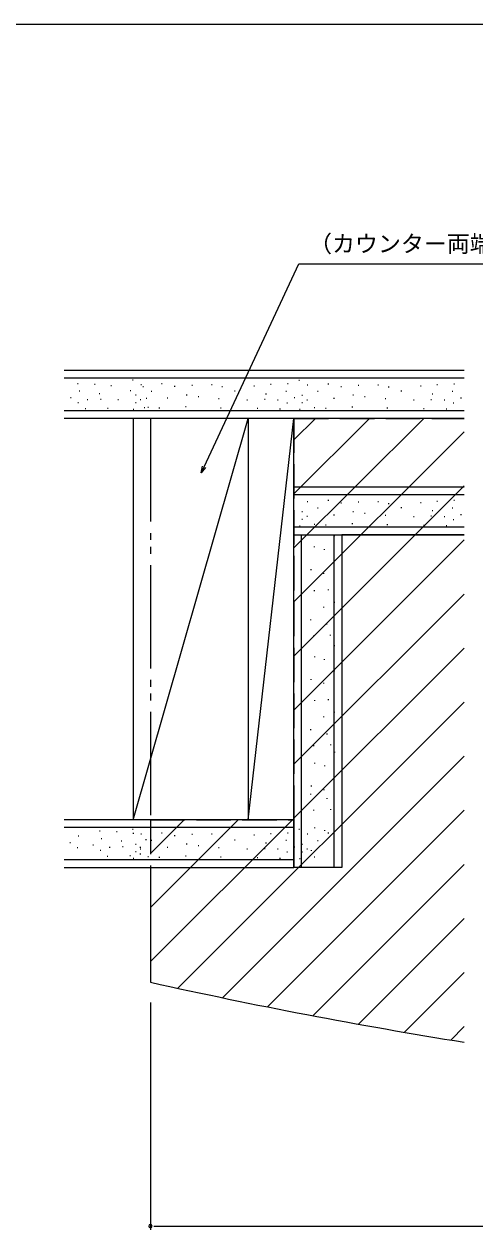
# Model space of a CAD drawing. Units: millimetres, scale not verified. Extents: x -1262 to -212, y -891 to 694.
# Drawn here: x -831.8 to -714.1, y 323.6 to 639 of the extents above; entities that cross this region are included whole.
import ezdxf
from ezdxf.enums import TextEntityAlignment as Align

# ---------------------------------------------------------------- set-up
doc = ezdxf.new("R2010")
doc.units = ezdxf.units.MM
doc.header["$LTSCALE"] = 3
doc.linetypes.add('DASHED3', pattern=[4, 3, -1])
doc.linetypes.add('DOUBLE_CHAIN2', pattern=[12.8, 9, -1, 0.6, -0.6, 0.6, -1])
for name, color, linetype, lineweight in [('0-1_USER1', 7, 'Continuous', 9), ('0-4_YKK_12', 2, 'Continuous', 9), ('0-5_YSS_K', 3, 'Continuous', 9), ('0-7_YKK_D', 6, 'Continuous', 9)]:
    doc.layers.add(name, color=color, linetype=linetype, lineweight=lineweight)
doc.styles.add('ＭＳ ゴシック', font='')
doc.styles.get('ＭＳ ゴシック').set_extended_font_data('MS Gothic')

msp = doc.modelspace()

# ---------------------------------------------------------------- linework, layer by layer
at = {"layer": '0-1_USER1'}
msp.add_line((-1261.5, 639), (-211.5, 639), dxfattribs=at)
at = {"layer": '0-4_YKK_12', "linetype": 'DOUBLE_CHAIN2'}
msp.add_line((-798.812, 535.878), (-798.812, 430.878), dxfattribs=at)
at = {"layer": '0-4_YKK_12', "linetype": 'DASHED3'}
for p, q in [((-761.312, 535.878), (-761.312, 430.878)), ((-761.312, 535.878), (-716.812, 535.878)), ((-798.812, 430.878), (-798.812, 418.378)), ((-798.812, 430.878), (-761.312, 430.878))]:
    msp.add_line(p, q, dxfattribs=at)
at = {"layer": '0-4_YKK_12'}
for p, q in [((-727.429, 535.878), (-761.312, 501.995)), ((-741.571, 535.878), (-761.312, 516.138)), ((-755.713, 535.878), (-761.312, 530.28)), ((-716.812, 532.353), (-761.312, 487.853)), ((-716.812, 518.211), (-761.312, 473.711)), ((-761.312, 505.378), (-716.812, 505.378)), ((-716.812, 504.069), (-761.312, 459.569)), ((-716.812, 489.927), (-761.312, 445.427)), ((-716.812, 475.785), (-761.312, 431.285)), ((-791.651, 386.804), (-716.812, 461.643)), ((-779.989, 384.324), (-716.812, 447.5)), ((-768.238, 381.932), (-716.812, 433.358)), ((-775.861, 430.878), (-798.812, 407.927)), ((-761.719, 430.878), (-798.812, 393.785)), ((-798.812, 422.069), (-790.003, 430.878)), ((-798.812, 418.378), (-798.812, 388.378)), ((-756.399, 379.629), (-716.812, 419.216)), ((-744.469, 377.417), (-716.812, 405.074)), ((-732.447, 375.298), (-716.812, 390.932)), ((-720.33, 373.272), (-716.812, 376.79))]:
    msp.add_line(p, q, dxfattribs=at)
msp.add_arc((-498.812, 1735.515), 1380.136, 257.44539, 260.91176, dxfattribs=at)
at = {"layer": '0-5_YSS_K'}
for p, q in [((-716.812, 548.378), (-821.312, 548.378)), ((-716.812, 546.378), (-821.312, 546.378)), ((-803.509, 545.94), (-803.321, 545.94)), ((-760.027, 545.888), (-759.839, 545.888)), ((-817.723, 544.947), (-817.91, 544.947)), ((-817.278, 542.971), (-817.466, 542.971)), ((-813.277, 544.75), (-813.464, 544.75)), ((-808.979, 544.355), (-809.166, 544.355)), ((-803.907, 543.054), (-804.095, 543.054)), ((-801.346, 544.72), (-801.159, 544.72)), ((-800.597, 544.141), (-800.785, 544.141)), ((-798.654, 543.016), (-798.467, 543.016)), ((-795.912, 544.992), (-795.725, 544.992)), ((-792.578, 544.3), (-792.39, 544.3)), ((-788.01, 544.588), (-787.823, 544.588)), ((-782.889, 544.703), (-782.702, 544.703)), ((-780.155, 544.193), (-779.968, 544.193)), ((-776.845, 543.106), (-776.658, 543.106)), ((-771.774, 544.406), (-771.586, 544.406)), ((-767.476, 544.801), (-767.289, 544.801)), ((-763.474, 543.023), (-763.287, 543.023)), ((-763.03, 544.999), (-762.842, 544.999)), ((-757.864, 544.669), (-757.677, 544.669)), ((-755.172, 542.964), (-754.985, 542.964)), ((-752.43, 544.94), (-752.243, 544.94)), ((-749.096, 544.249), (-748.908, 544.249)), ((-744.528, 544.536), (-744.341, 544.536)), ((-739.407, 544.651), (-739.22, 544.651)), ((-736.673, 544.141), (-736.486, 544.141)), ((-733.363, 543.054), (-733.176, 543.054)), ((-728.292, 544.355), (-728.104, 544.355)), ((-723.994, 544.75), (-723.806, 544.75)), ((-719.992, 542.971), (-719.805, 542.971)), ((-719.548, 544.947), (-719.36, 544.947)), ((-819.501, 541.242), (-819.689, 541.242)), ((-817.575, 539.908), (-817.762, 539.908)), ((-815.154, 540.699), (-815.342, 540.699)), ((-812.042, 542.28), (-812.229, 542.28)), ((-811.696, 540.847), (-811.883, 540.847)), ((-807.151, 540.699), (-807.339, 540.699)), ((-802.754, 540.052), (-802.567, 540.052)), ((-802.73, 542.028), (-802.542, 542.028)), ((-801.47, 540.817), (-801.283, 540.817)), ((-799.741, 541.045), (-799.928, 541.045)), ((-794.43, 541.213), (-794.243, 541.213)), ((-789.443, 542.068), (-789.256, 542.068)), ((-786.38, 541.624), (-786.193, 541.624)), ((-781.012, 541.096), (-780.824, 541.096)), ((-773.602, 540.75), (-773.414, 540.75)), ((-769.057, 540.899), (-768.869, 540.899)), ((-768.711, 542.331), (-768.524, 542.331)), ((-765.599, 540.75), (-765.411, 540.75)), ((-763.178, 539.96), (-762.991, 539.96)), ((-761.251, 541.294), (-761.064, 541.294)), ((-759.272, 540), (-759.085, 540)), ((-759.247, 541.976), (-759.06, 541.976)), ((-757.988, 540.766), (-757.8, 540.766)), ((-750.948, 541.161), (-750.761, 541.161)), ((-745.961, 542.017), (-745.773, 542.017)), ((-742.898, 541.572), (-742.711, 541.572)), ((-737.53, 541.045), (-737.342, 541.045)), ((-730.119, 540.699), (-729.932, 540.699)), ((-725.575, 540.847), (-725.387, 540.847)), ((-725.229, 542.28), (-725.041, 542.28)), ((-722.117, 540.699), (-721.929, 540.699)), ((-719.696, 539.908), (-719.508, 539.908)), ((-717.769, 541.242), (-717.582, 541.242)), ((-716.812, 537.878), (-821.312, 537.878)), ((-815.698, 538.328), (-815.885, 538.328)), ((-809.819, 538.476), (-810.006, 538.476)), ((-803.347, 538.323), (-803.16, 538.323)), ((-800.252, 538.608), (-800.439, 538.608)), ((-799.494, 538.767), (-799.306, 538.767)), ((-796.579, 538.619), (-796.392, 538.619)), ((-789.64, 538.956), (-789.453, 538.956)), ((-780.501, 538.66), (-780.314, 538.66)), ((-770.934, 538.527), (-770.747, 538.527)), ((-765.055, 538.379), (-764.868, 538.379)), ((-759.865, 538.271), (-759.678, 538.271)), ((-756.012, 538.716), (-755.824, 538.716)), ((-753.097, 538.568), (-752.91, 538.568)), ((-746.158, 538.905), (-745.971, 538.905)), ((-737.019, 538.608), (-736.832, 538.608)), ((-727.452, 538.476), (-727.264, 538.476)), ((-721.573, 538.328), (-721.386, 538.328)), ((-716.812, 535.878), (-821.312, 535.878)), ((-773.312, 430.878), (-761.312, 535.878)), ((-761.312, 430.878), (-761.312, 535.878)), ((-716.812, 517.878), (-761.312, 517.878)), ((-716.812, 515.878), (-761.312, 515.878)), ((-757.864, 514.169), (-757.677, 514.169)), ((-752.43, 514.44), (-752.243, 514.44)), ((-739.407, 514.151), (-739.22, 514.151)), ((-723.994, 514.25), (-723.806, 514.25)), ((-719.548, 514.447), (-719.36, 514.447)), ((-759.247, 511.476), (-759.06, 511.476)), ((-755.172, 512.464), (-754.985, 512.464)), ((-749.096, 513.749), (-748.908, 513.749)), ((-745.961, 511.517), (-745.773, 511.517)), ((-744.528, 514.036), (-744.341, 514.036)), ((-742.898, 511.072), (-742.711, 511.072)), ((-736.673, 513.641), (-736.486, 513.641)), ((-733.363, 512.554), (-733.176, 512.554)), ((-728.292, 513.855), (-728.104, 513.855)), ((-725.229, 511.78), (-725.041, 511.78)), ((-719.992, 512.471), (-719.805, 512.471)), ((-759.272, 509.5), (-759.085, 509.5)), ((-757.988, 510.266), (-757.8, 510.266)), ((-756.012, 508.216), (-755.824, 508.216)), ((-753.097, 508.068), (-752.91, 508.068)), ((-750.948, 510.661), (-750.761, 510.661)), ((-746.158, 508.405), (-745.971, 508.405)), ((-737.53, 510.545), (-737.342, 510.545)), ((-737.019, 508.108), (-736.832, 508.108)), ((-730.119, 510.199), (-729.932, 510.199)), ((-727.452, 507.976), (-727.264, 507.976)), ((-725.575, 510.347), (-725.387, 510.347)), ((-722.117, 510.199), (-721.929, 510.199)), ((-721.573, 507.828), (-721.386, 507.828)), ((-719.696, 509.409), (-719.508, 509.409)), ((-717.769, 510.742), (-717.582, 510.742)), ((-716.812, 507.379), (-761.312, 507.379)), ((-759.865, 507.771), (-759.678, 507.771)), ((-759.312, 418.378), (-759.312, 505.378)), ((-750.812, 418.378), (-750.812, 505.378)), ((-750.812, 505.225), (-750.812, 505.026)), ((-716.812, 505.378), (-748.812, 505.378)), ((-756, 502.343), (-756, 502.144)), ((-753.438, 501.647), (-753.438, 501.448)), ((-750.812, 498.674), (-750.812, 498.475)), ((-756.917, 496.397), (-756.917, 496.198)), ((-753.596, 495.416), (-753.596, 495.217)), ((-756, 490.914), (-756, 490.714)), ((-752.397, 491.103), (-752.397, 490.904)), ((-753.596, 486.612), (-753.596, 486.413)), ((-750.812, 487.862), (-750.812, 487.663)), ((-757.015, 483.259), (-757.015, 483.06)), ((-752.776, 482.121), (-752.776, 481.921)), ((-756.255, 479.084), (-756.255, 478.885)), ((-751.827, 479.274), (-751.827, 479.075)), ((-750.786, 476.511), (-750.786, 476.312)), ((-755.973, 473.629), (-755.973, 473.43)), ((-753.411, 472.933), (-753.411, 472.734)), ((-750.786, 469.96), (-750.786, 469.761)), ((-756.891, 467.683), (-756.891, 467.483)), ((-753.57, 466.702), (-753.57, 466.503)), ((-755.973, 462.2), (-755.973, 462)), ((-752.37, 462.389), (-752.37, 462.19)), ((-753.57, 457.898), (-753.57, 457.699)), ((-750.786, 459.148), (-750.786, 458.949)), ((-756.988, 454.545), (-756.988, 454.346)), ((-752.75, 453.407), (-752.75, 453.207)), ((-756.229, 450.37), (-756.229, 450.171)), ((-751.801, 450.56), (-751.801, 450.361)), ((-750.724, 448.645), (-750.724, 448.446)), ((-755.911, 445.764), (-755.911, 445.564)), ((-753.349, 445.068), (-753.349, 444.868)), ((-756.828, 439.817), (-756.828, 439.618)), ((-753.507, 438.837), (-753.507, 438.637)), ((-756.988, 437.654), (-756.988, 437.455)), ((-752.75, 436.515), (-752.75, 436.316)), ((-756.229, 433.479), (-756.229, 433.28)), ((-751.801, 433.669), (-751.801, 433.47)), ((-761.312, 430.878), (-821.312, 430.878)), ((-761.312, 430.878), (-761.312, 418.378)), ((-761.312, 428.878), (-821.312, 428.878)), ((-817.506, 426.601), (-817.693, 426.601)), ((-811.936, 427.913), (-812.123, 427.913)), ((-811.492, 425.937), (-811.679, 425.937)), ((-807.49, 427.715), (-807.677, 427.715)), ((-803.509, 428.44), (-803.321, 428.44)), ((-803.192, 427.32), (-803.379, 427.32)), ((-801.346, 427.22), (-801.159, 427.22)), ((-795.912, 427.492), (-795.725, 427.492)), ((-792.578, 426.8), (-792.39, 426.8)), ((-788.01, 427.088), (-787.823, 427.088)), ((-782.889, 427.203), (-782.702, 427.203)), ((-780.155, 426.693), (-779.968, 426.693)), ((-771.774, 426.906), (-771.586, 426.906)), ((-767.476, 427.301), (-767.289, 427.301)), ((-763.03, 427.499), (-762.842, 427.499)), ((-760.027, 428.388), (-759.839, 428.388)), ((-757.864, 427.168), (-757.677, 427.168)), ((-755.911, 428.873), (-755.911, 428.673)), ((-753.349, 428.177), (-753.349, 427.977)), ((-752.43, 427.44), (-752.243, 427.44)), ((-819.729, 424.872), (-819.916, 424.872)), ((-817.802, 423.538), (-817.99, 423.538)), ((-813.715, 424.208), (-813.902, 424.208)), ((-811.788, 422.874), (-811.975, 422.874)), ((-809.367, 423.664), (-809.555, 423.664)), ((-806.255, 425.245), (-806.442, 425.245)), ((-805.909, 423.813), (-806.097, 423.813)), ((-802.73, 424.528), (-802.542, 424.528)), ((-801.364, 423.664), (-801.552, 423.664)), ((-801.47, 423.317), (-801.283, 423.317)), ((-799.882, 425.641), (-800.07, 425.641)), ((-798.654, 425.516), (-798.467, 425.516)), ((-794.43, 423.712), (-794.243, 423.712)), ((-789.443, 424.568), (-789.256, 424.568)), ((-786.38, 424.124), (-786.193, 424.124)), ((-781.012, 423.596), (-780.824, 423.596)), ((-776.845, 425.606), (-776.658, 425.606)), ((-773.602, 423.25), (-773.414, 423.25)), ((-769.057, 423.399), (-768.869, 423.399)), ((-768.711, 424.831), (-768.524, 424.831)), ((-765.599, 423.25), (-765.411, 423.25)), ((-763.474, 425.523), (-763.287, 425.523)), ((-761.251, 423.794), (-761.064, 423.794)), ((-759.247, 424.476), (-759.06, 424.476)), ((-757.988, 423.266), (-757.8, 423.266)), ((-756.828, 422.926), (-756.828, 422.727)), ((-755.172, 425.464), (-754.985, 425.464)), ((-761.312, 420.378), (-821.312, 420.378)), ((-809.911, 421.293), (-810.098, 421.293)), ((-804.032, 421.442), (-804.219, 421.442)), ((-803.347, 420.823), (-803.16, 420.823)), ((-802.754, 422.552), (-802.567, 422.552)), ((-801.364, 421.861), (-801.552, 421.861)), ((-799.494, 421.267), (-799.306, 421.267)), ((-796.579, 421.119), (-796.392, 421.119)), ((-789.64, 421.456), (-789.453, 421.456)), ((-780.501, 421.16), (-780.314, 421.16)), ((-770.934, 421.027), (-770.747, 421.027)), ((-765.055, 420.879), (-764.868, 420.879)), ((-763.178, 422.46), (-762.991, 422.46)), ((-759.865, 420.771), (-759.678, 420.771)), ((-759.272, 422.5), (-759.085, 422.5)), ((-756.012, 421.216), (-755.824, 421.216)), ((-821.312, 418.378), (-761.312, 418.378))]:
    msp.add_line(p, q, dxfattribs=at)
msp.add_lwpolyline([(-803.312, 535.878), (-803.312, 430.878), (-773.312, 535.878), (-773.312, 430.878)], dxfattribs=at)
msp.add_lwpolyline([(-761.312, 418.378), (-761.312, 505.378), (-748.812, 505.378), (-748.812, 418.378)], close=True, dxfattribs=at)
at = {"layer": '0-7_YKK_D'}
for p, q in [((-785.524, 521.64), (-784.806, 523.181)), ((-798.812, 383.063), (-798.812, 323.61)), ((-797.962, 324.61), (-797.112, 324.61)), ((-797.112, 324.61), (-400.512, 324.61))]:
    msp.add_line(p, q, dxfattribs=at)
for points in [[(-784.806, 523.181), (-760.083, 576.286), (-673.114, 576.286)], [(-784.393, 522.989), (-785.524, 521.64), (-785.219, 523.373)]]:
    msp.add_lwpolyline(points, dxfattribs=at)
for start, end in [(0, 180), (180, 0)]:
    msp.add_arc((-798.812, 324.61), 0.425, start, end, dxfattribs=at)

# ---------------------------------------------------------------- texts
at = {"layer": '0-7_YKK_D', "color": 4, "style": 'ＭＳ ゴシック'}
msp.add_text('（カウンター両端部切り欠き）', height=4.399, dxfattribs=at).set_placement((-757.383, 578.04), align=Align.BOTTOM_LEFT)

doc.saveas('drawing.dxf')
